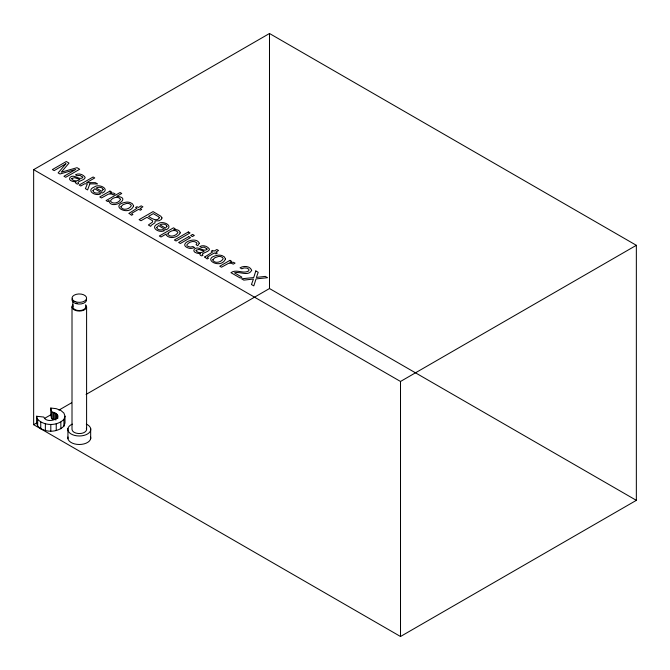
<?xml version="1.0" encoding="UTF-8"?>
<svg xmlns="http://www.w3.org/2000/svg" width="670" height="670" viewBox="0 0 670 670"><rect width="100%" height="100%" fill="white"/><g stroke="black" fill="none" stroke-linecap="round" stroke-linejoin="round"><path stroke-width="1" d="M54.773 412.812C64.521 418.306 46.498 424.504 43.785 417.05L36.59 416.246L36.59 422.996L37.671 426.137C44.421 432.921 57.184 432.921 63.926 426.137L63.926 419.387L65.007 416.246L63.926 413.105L60.853 410.45L56.238 408.666L50.803 408.047L50.803 414.789L51.523 418.449L52.201 418.943L54.773 419.562L54.773 412.812L51.523 411.707L50.803 408.047M63.926 426.137L65.007 422.996L65.007 416.246M36.59 416.246L37.671 419.387C44.421 426.17 57.184 426.17 63.926 419.387M33.651 169.661L269.491 33.5L636.349 245.304L636.349 500.339L400.509 636.5L33.651 424.696L33.651 169.661L400.509 381.465L636.349 245.304M33.651 424.696L37.26 422.611M44.496 418.432L50.819 414.78M58.952 410.09L71.598 402.787M86.062 394.437L269.491 288.536L636.349 500.339M400.509 381.465L400.509 636.5M269.491 33.5L269.491 288.536M90.668 428.507L90.668 438.741M86.598 306.835L86.598 429.369M72.837 300.855L72.837 306.835M72.008 306.835L72.008 429.369A7.295 4.213 0 0 0 81.187 433.431L82.946 433.013A7.295 4.213 0 0 0 86.346 428.281M67.938 428.498L67.938 438.733M60.853 422.05L60.853 428.8M57.821 415.442L57.821 418.331M57.411 414.671L57.411 418.524M56.749 413.951L56.749 418.775M56.238 423.825L56.238 430.576M55.861 413.331L55.861 420.073M53.541 412.435L53.541 419.177M52.201 412.201L52.201 418.943M51.523 411.707L51.523 418.449M50.803 424.453L50.803 431.195M45.367 423.825L45.367 430.576M40.753 422.05L40.753 428.8M37.671 419.387L37.671 426.137M90.668 437.016A11.465 6.616 0 0 1 79.295 444.495A11.465 6.616 0 0 1 67.938 437.007M85.618 304.733A7.295 4.213 0 0 1 82.946 310.486L81.187 310.905A7.295 4.213 0 0 1 73.516 309.398A7.295 4.213 0 0 1 72.988 304.733M85.542 305.872A6.457 3.727 0 0 1 79.303 310.57A6.457 3.727 0 0 1 73.063 305.872M86.288 424.118A11.465 6.616 0 0 1 87.753 433.842A11.465 6.616 0 0 1 70.844 433.833A11.465 6.616 0 0 1 72.326 424.11M77.628 303.46A6.457 3.727 0 0 1 76.07 303.091M86.497 299.172A7.295 4.213 0 0 1 78.583 304.046A7.295 4.213 0 0 1 72.477 298.376M199.308 243.294L197.725 245.706L196.067 244.743L196.938 243.445L196.695 242.766C193.839 240.161 188.974 241.903 186.955 244.718A2.965 1.709 0 0 0 187.357 246.083L190.272 247.096L192.918 246.56L194.576 247.523L192.323 248.243A4.933 2.848 0 0 1 189.174 248.294C175.934 244.458 196.251 235.22 199.308 243.294M129.067 213.336L131.538 215.279L132.886 214.501L131.697 213.73L132.049 213.11L138.69 209.283L140.315 210.221L141.705 209.409L140.08 208.47L142.919 206.837L141.194 205.841L138.355 207.474L136.982 206.678L135.583 207.491L136.956 208.286L129.067 213.336M204.719 257.012L207.198 258.963L208.546 258.184L207.357 257.414L207.708 256.794L214.35 252.959L215.966 253.897L217.365 253.093L215.74 252.154L218.579 250.513L216.854 249.516L214.015 251.158L212.633 250.362L211.243 251.166L212.616 251.962L204.719 257.012M92.971 190.64C93.281 193.195 97.016 193.471 99.009 192.818L100.684 193.789C95.509 196.771 85.299 190.414 94.495 186.905C98.917 183.27 110.717 189.166 102.175 193.094L94.73 188.789L92.971 190.64M156.746 227.465C157.048 230.011 160.783 230.287 162.777 229.634L164.46 230.606C159.276 233.587 149.067 227.231 158.262 223.721C162.684 220.087 174.485 225.983 165.951 229.91L158.497 225.606L156.746 227.465M82.695 177.181L82.645 177.743C78.892 180.464 74.018 173.53 70.015 177.399C67.595 180.599 73.834 182.089 76.12 181.729L75.476 182.449L76.137 183.547L77.486 184.133L78.742 183.396C75.065 181.679 84.872 180.356 85.115 177.692L85.023 177.19C83.021 174.317 78.641 172.952 75.501 174.77L77.092 175.691L79.981 175.364L82.695 177.181M206.996 248.939L206.946 249.508C203.194 252.23 198.32 245.287 194.317 249.165C191.888 252.364 198.136 253.855 200.422 253.495L199.777 254.206L200.439 255.312L201.787 255.89L203.043 255.161C199.367 253.444 209.174 252.121 209.417 249.458L209.325 248.955C207.323 246.083 202.943 244.718 199.802 246.535L201.394 247.456L204.283 247.13L206.996 248.939M120.985 206.67L120.927 207.181C123.079 211.017 129.695 209.09 131.328 205.715L130.784 204.593L129.251 203.688A3.291 1.901 0 0 0 126.58 203.445L122.987 204.693L120.985 206.67M212.867 259.717L212.8 260.22C214.953 264.064 221.569 262.137 223.202 258.754L222.666 257.632L221.125 256.736A3.291 1.901 0 0 0 218.453 256.484L214.861 257.741L212.867 259.717M161.998 217.926L161.328 219.442L159.075 220.732L155.046 220.941L155.013 222.75L151.252 225.313L150.691 226.343L148.371 225.003L152.442 222.13L152.718 220.899L146.981 217.289L140.993 220.74L139.109 219.651L153.053 211.603L160.85 216.234L161.998 217.926M120.533 199.325C119.218 202.725 113.021 204.71 110.584 201.327L110.55 200.707C112.25 197.533 118.481 195.707 120.533 199.325M108.959 200.749C110.826 211.067 133.472 197.432 116.68 196.385L121.739 193.463L120.081 192.508L106.078 200.59L107.661 201.494L108.959 200.749M133.606 205.908C128.908 217.306 107.703 204.995 126.58 202.097A5.938 3.425 0 0 1 130.457 202.692L132.459 203.822L133.606 205.908M225.48 258.955C220.79 270.353 199.576 258.034 218.453 255.136A5.938 3.425 0 0 1 222.331 255.731L224.333 256.87L225.48 258.955M71.874 178.48L71.774 178.999C73.516 181.511 77.628 181.319 79.864 179.476L74.613 177.651L71.874 178.48M196.176 250.245L196.076 250.764C197.817 253.277 201.93 253.084 204.166 251.242L198.915 249.416L196.176 250.245M103.205 189.442L101.781 191.293L96.128 188.036C98.272 186.93 102.192 186.754 103.205 189.442M166.972 226.259L165.549 228.11L159.904 224.852C162.04 223.747 165.959 223.571 166.972 226.259M159.343 217.817C157.04 222.122 151.16 218.219 148.556 216.377L153.321 213.63L158.731 216.837L159.343 217.817M251.66 270.337C248.428 276.827 239.793 271.09 234.475 272.849L241.903 277.137L240.287 278.067L230.949 272.682C236.477 268.62 243.528 274.424 248.846 270.814L248.821 269.256L247.037 268.117L244.173 267.899L241.795 268.812L240.061 267.807C243.537 265.538 250.278 265.889 251.66 270.337M180.213 232.892C178.027 237.557 169.719 239.441 166.261 235.145L166.227 233.989L161.035 236.996L159.318 236.008L173.496 227.817L175.163 228.78L173.815 229.559C176.185 229.341 180.012 229.952 180.213 232.892M255.823 270.931L253.704 277.556L241.56 278.804L243.838 280.119L253.436 279.038L251.459 284.524L253.804 285.872L256.049 278.913L267.531 277.69L265.278 276.392L256.409 277.43L258.184 272.296L255.823 270.931M89.847 183.865L87.594 189.911L85.408 188.655L87.368 183.856L84.621 183.789L80.802 185.992L79.16 185.046L93.113 176.989L94.755 177.944L86.656 182.617L95.358 182.65L97.544 183.915L89.847 183.865M168.095 233.244L167.852 234.466C170.347 237.683 175.976 235.848 177.801 232.791L177.785 232.172C175.431 228.947 170.381 230.815 168.095 233.244M65.886 163.798L58.131 172.902L59.998 173.982L75.743 169.485L63.943 176.26L65.735 177.29L79.688 169.242L77.008 167.693L61.238 172.207L69.018 163.086L66.313 161.52L52.369 169.577L54.17 170.615L65.886 163.798M109.955 191.084L99.788 196.955L101.497 197.935L108.54 194.074L111.421 193.982L113.28 194.87L115.081 193.831L113.439 193.044L109.821 193.035L111.58 192.014L109.955 191.084M188.32 231.962L174.368 240.011L176.084 240.999L190.029 232.942L188.32 231.962M188.764 236.636L178.647 242.481L180.381 243.486L190.506 237.641L188.764 236.636M192.592 234.425L190.657 235.547L192.391 236.543L194.333 235.43L192.592 234.425M229.936 260.354L219.768 266.224L221.477 267.204L228.52 263.344L231.401 263.251L233.26 264.147L235.061 263.101L233.42 262.313L229.802 262.305L231.56 261.292L229.936 260.354M75.048 301.575A7.295 4.213 0 0 0 86.564 298.569A7.295 4.213 0 0 0 76.296 294.323A7.295 4.213 0 0 0 75.048 301.575"/></g></svg>
